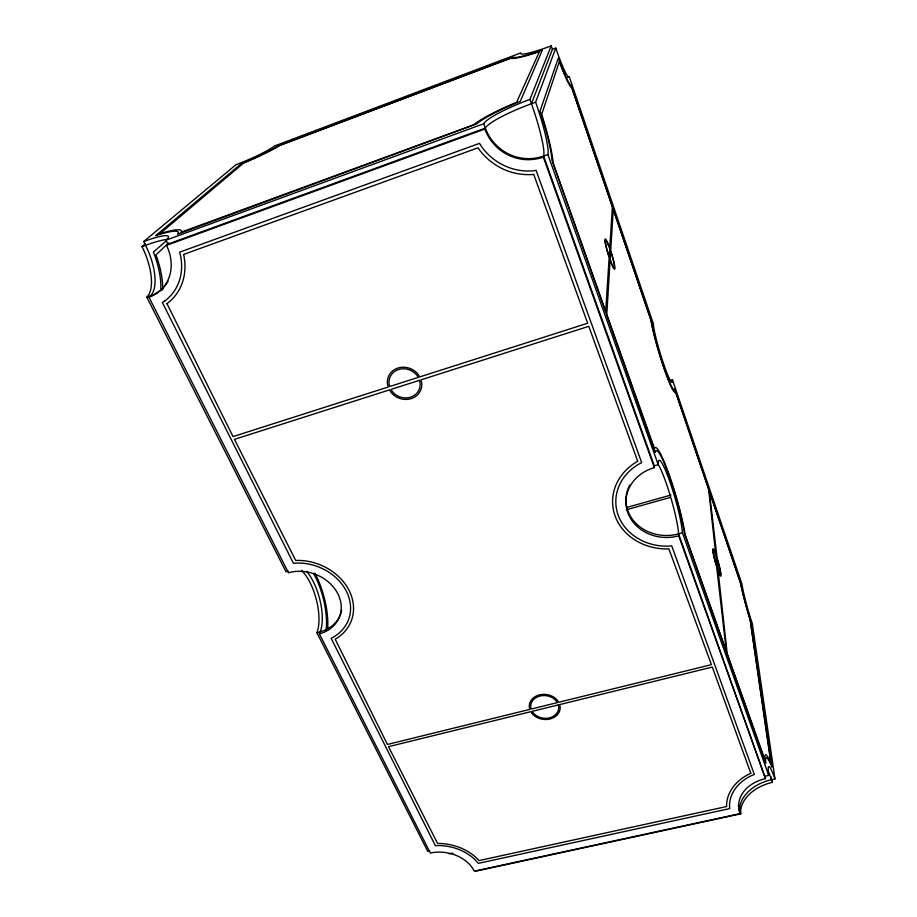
<?xml version="1.0" encoding="UTF-8"?>
<svg xmlns="http://www.w3.org/2000/svg" width="917" height="917" viewBox="0 0 917 917"><rect width="100%" height="100%" fill="white"/><g stroke="black" fill="none" stroke-linecap="round" stroke-linejoin="round"><path stroke-width="1.38" d="M609.748 248.198L612.407 206.829L572.013 88.273A48.406 4.596 71.8 0 1 559.324 61.714L541.672 114.396A63.296 8.127 71.6 0 1 553.146 163.123L605.69 311.367L609.163 257.345L608.338 254.857A15.864 1.731 72.6 0 1 604.911 239.646A15.864 1.731 72.6 0 1 608.934 245.951L609.725 248.622L609.186 256.886L608.487 254.777A14.351 1.57 72.6 0 1 605.392 241.022A14.351 1.57 72.6 0 1 609.026 246.719M765.489 778.625L678.718 535.849A40.875 35.82 -1.5 0 1 627.813 512.58A40.875 35.82 -1.5 0 1 654.325 467.624L543.334 157.082L543.632 156.05A47.524 6.259 71.5 0 0 531.447 103.713L529.923 99.414L551.209 45.85A35.304 4.035 -21.4 0 1 520.673 52.945L274.194 146.112A32.863 3.588 -23 0 1 235.933 164.739L143.694 241.549L145.585 245.332A43.81 18.936 66.3 0 1 150.434 295.927L149.001 297.28L288.465 572.77A37.861 31.063 20.6 0 1 337.88 593.826A37.861 31.063 20.6 0 1 319.403 633.888L430.36 853.051A33.814 25.149 11.2 0 1 474.284 871.139L740.03 813.62A36.772 28.129 -1.1 0 1 765.489 778.625L678.591 533.889A40.497 4.963 73.9 0 0 670.705 497.22A40.497 4.963 73.9 0 0 658.039 464.105M555.771 48.085A36.382 3.45 71.8 0 0 569.251 76.638L653.397 323.85A31.579 2.946 73.2 0 0 663.507 363.545A31.579 2.946 73.2 0 0 672.448 379.81L741.933 583.969A29.149 2.43 74.2 0 0 752.261 623.411L774.98 778.934A37.712 3.679 75.2 0 0 768.733 775.427L682.454 532.834A40.531 4.837 73.9 0 0 669.399 480.416A40.531 4.837 73.9 0 0 658.211 464.678L547.896 154.526A47.569 6.11 71.6 0 0 535.631 102.177L555.771 48.085L552.412 49.346L531.447 103.713A46.389 7.233 -21.3 0 0 485.322 128.105L167.903 244.128L166.504 245.366A44.612 37.906 43.1 0 1 149.001 297.28M319.403 633.888L320.228 631.802A37.757 31.006 20.6 0 0 341.617 610.069M166.504 245.366L484.829 129.045L485.322 128.105L483.695 123.738A46.446 7.084 -21.4 0 1 529.923 99.414M168.625 242.959L155.97 254.857A58.298 25.206 66.3 0 1 162.664 290.024M166.195 240.919L153.368 252.095L154.526 255.018A54.779 23.682 66.3 0 1 160.693 290.655M288.27 571.131L286.012 571.784L146.812 297.211A43.775 19.039 66.3 0 0 142.02 246.639L145.287 243.899M567.084 77.441L569.251 76.638M142.02 246.639L145.585 245.332A43.168 6.064 -24 0 1 166.928 239.497M531.447 103.713L535.631 102.177M143.694 241.549A43.225 5.938 -23.9 0 1 165.966 240.185L483.695 123.738M146.812 297.211L150.434 295.927A44.474 37.815 43.1 0 0 165.335 285.325M485.322 128.105A46.95 45.884 79.6 0 0 543.632 156.05L547.896 154.526M669.433 380.715L672.448 379.81M654.325 467.624L654.279 465.802L658.211 464.678M626.93 507.41L670.866 495.065M626.288 509.795L670.201 497.461M301.51 570.397A37.631 15.429 75.1 0 1 316.892 632.707L320.228 631.802A37.654 15.337 75.1 0 0 306.633 571.371M629.704 485.059A40.761 35.74 -1.5 0 0 636.031 523.458A40.761 35.74 -1.5 0 0 678.591 533.889L682.454 532.834M429.809 850.85L427.723 851.308L316.892 632.707M765.156 776.218L768.733 775.427M740.03 813.62L739.767 811.167A36.302 24.587 -15.8 0 1 771.529 779.691L774.98 778.934M475.877 871.15L740.764 813.837A36.256 24.633 -15.7 0 1 772.469 782.35L772.068 779.519M165.966 240.185L167.903 244.128M740.764 813.837L739.767 811.167A36.68 28.095 -1.1 0 1 738.437 805.172M543.632 156.05L654.279 465.802M768.137 771.231A37.677 3.771 75.2 0 1 771.529 779.691L772.469 782.35M551.209 45.85L552.412 49.346M771.117 776.871L771.529 779.691M678.591 533.889L678.718 535.849M543.334 157.082A47.099 46.033 79.3 0 1 484.829 129.045M168.086 281.232A44.474 37.815 43.1 0 1 166.08 284.339M449.055 853.842A34.33 21.4 -31.3 0 1 452.987 853.177M313.648 573.652A47.076 19.177 75.1 0 1 326.097 630.139M314.852 573.136A50.103 20.403 75.1 0 1 327.736 628.111M610.126 260.107L606.779 314.439L654.486 448.596A53.931 6.442 73.9 0 1 669.066 474.467A53.931 6.442 73.9 0 1 685.343 535.528L726.356 651.311L716.613 566.442A14.225 1.398 74.1 0 1 712.853 550.819A14.225 1.398 74.1 0 1 715.1 552.55L715.741 554.292L708.612 489.151L675.405 391.697A42.01 3.92 73.2 0 1 663.679 367.442A42.01 3.92 73.2 0 1 650.738 319.448L613.255 209.317L610.688 250.914L611.49 253.344A15.864 1.731 72.6 0 1 614.906 268.475A15.864 1.731 72.6 0 1 610.951 262.388L610.126 260.107M610.665 251.35L610.149 259.66L610.86 261.586A14.351 1.57 72.6 0 0 614.436 267.111A14.351 1.57 72.6 0 0 611.341 253.413L610.665 251.35M674.717 388.923L674.648 389.427A39.477 3.679 73.2 0 1 663.644 366.513A39.477 3.679 73.2 0 1 651.483 321.454L571.108 85.545A45.495 4.321 71.8 0 1 559.221 60.545L558.315 58.058L540.079 110.957L541.145 114.201A59.49 7.634 71.6 0 1 551.931 160.062L655.311 452.448L655.449 451.657A50.676 6.052 73.9 0 1 669.158 475.934A50.676 6.052 73.9 0 1 684.472 533.396L765.718 763.322L765.626 762.004A47.145 4.596 75.2 0 1 771.231 765.512L771.873 767.139L750.129 619.101A36.439 3.038 74.2 0 1 740.936 583.991L674.717 388.923M542.291 50.229L520.283 101.386L517.188 102.635A58.08 8.861 -21.4 0 0 476.553 123.933L177.669 234.144L178.127 233.468A54.034 7.428 -23.9 0 0 158.114 234.878L155.695 235.669L241.274 163.673L243.601 162.733A41.093 4.482 -23 0 0 277.61 146.158L512.993 57.255A44.142 5.044 -21.4 0 0 539.849 51.077L542.291 50.229M539.437 51.604L516.615 102.303A61.806 9.434 -21.4 0 0 473.424 124.93L181.268 232.173A57.507 7.909 -23.9 0 0 159.913 233.709L243.498 163.111A43.718 4.768 -23 0 0 279.719 145.448L510.368 58.275A46.962 5.364 -21.4 0 0 538.967 51.765L539.437 51.604M164.739 300.971L162.343 302.472L293.474 563.347L296.214 563.084A47.329 38.823 20.6 0 1 346.42 591.362A47.329 38.823 20.6 0 1 333.352 637.132L331.117 638.232L435.392 845.692L437.902 845.543A42.274 31.442 11.2 0 1 476.874 861.636L478.238 863.378L729.749 808.588L729.519 806.501A45.976 35.167 -1.1 0 1 751.848 775.461L754.336 774.464L671.737 545.833L668.734 546.119A51.088 44.784 -1.5 0 1 618.196 515.205A51.088 44.784 -1.5 0 1 638.989 464.036L641.694 462.684L536.101 170.39L532.743 170.86A58.871 57.542 79.3 0 1 481.31 146.307L479.499 143.35L179.594 252.186L180.454 255.258A55.765 47.386 43.1 0 1 164.739 300.971M166.963 303.63L233.044 436.595L388.258 386.985L387.501 384.383A17.503 15.841 23.7 0 1 397.944 368.038A17.503 15.841 23.7 0 1 418.29 374.514L419.711 376.933L587.671 323.231L533.705 174.379L533.064 174.471A62.643 61.233 79.4 0 1 478.387 148.382L478.032 147.809L183.572 254.433L183.732 255.029A59.341 50.424 43.1 0 1 166.963 303.63M637.716 461.297L637.2 461.56A54.367 47.65 -1.5 0 0 615.112 515.996A54.367 47.65 -1.5 0 0 668.871 548.882L711.432 664.653L558.625 702.284L557.467 700.382A15.509 12.529 7.7 0 0 539.494 694.857A15.509 12.529 7.7 0 0 529.338 707.328L529.888 709.368L387.433 744.455L335.209 639.241A50.355 41.311 20.6 0 0 349.136 590.548A50.355 41.311 20.6 0 0 295.71 560.447L234.42 439.358L389.53 389.885L390.963 392.258A17.503 15.841 23.7 0 0 411.194 398.631A17.503 15.841 23.7 0 0 421.682 382.481L420.96 379.856L588.794 326.314L637.716 461.297M750.817 773.295L750.335 773.478A48.91 37.425 -1.1 0 0 726.596 806.536L479.075 860.582A44.979 33.448 11.2 0 0 437.569 843.445L388.533 746.656L530.897 711.661L532.066 713.552A15.509 12.529 7.7 0 0 549.948 718.997A15.509 12.529 7.7 0 0 560.149 706.652L559.622 704.6L712.314 667.072L750.817 773.295M418.175 377.414L389.759 386.504L389.117 384.292A15.83 14.328 23.7 0 1 398.563 369.517A15.83 14.328 23.7 0 1 416.971 375.374L418.175 377.414M419.436 380.337L391.032 389.404L392.247 391.421A15.83 14.328 23.7 0 0 410.552 397.187A15.83 14.328 23.7 0 0 420.055 382.561L419.436 380.337M557.238 702.628L531.264 709.036L530.794 707.294A14.03 11.336 7.7 0 1 539.987 696.014A14.03 11.336 7.7 0 1 556.252 701.012L557.238 702.628M558.224 704.944L532.273 711.317L533.27 712.922A14.03 11.336 7.7 0 0 549.455 717.862A14.03 11.336 7.7 0 0 558.671 706.686L558.224 704.944M770.899 763.506L770.784 763.196A50.171 4.894 75.2 0 0 764.801 759.379L727.215 653.718L718.068 570.752L718.722 572.506A14.225 1.398 74.1 0 0 720.922 574.088A14.225 1.398 74.1 0 0 717.174 558.533L709.299 491.203L740.351 582.455A38.778 3.232 74.2 0 0 750.14 619.869L770.899 763.506M718.55 571.543L716.578 557.169L717.14 558.9A12.872 1.261 74.1 0 1 720.533 572.976A12.872 1.261 74.1 0 1 718.55 571.543M715.81 554.968L715.271 553.49A12.872 1.261 74.1 0 0 713.231 551.919A12.872 1.261 74.1 0 0 716.636 566.064L717.22 567.818L715.81 554.968"/></g></svg>
